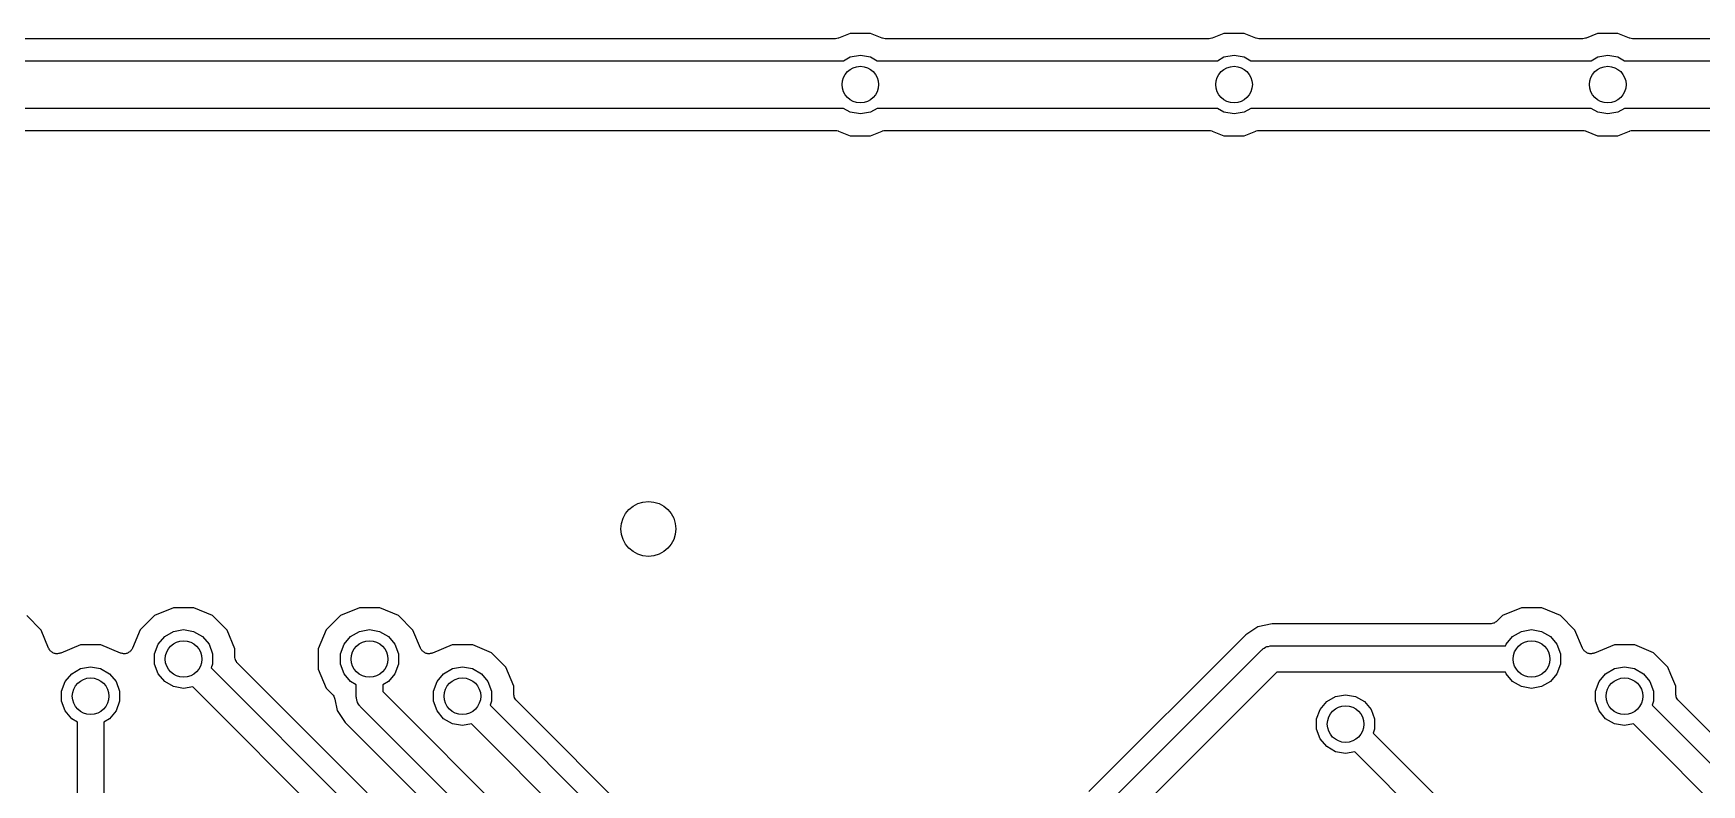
# Model space of a CAD drawing. Extents: x 25 to 125, y -125 to -25.
# Drawn here: x 43.03 to 65.82, y -47.82 to -37.55 of the extents above; entities that cross this region are included whole.
import ezdxf

# ---------------------------------------------------------------- set-up
doc = ezdxf.new("R2010")
doc.units = 0
doc.header["$MEASUREMENT"] = 0
doc.layers.add('BLACK', color=7, linetype='CONTINUOUS')

msp = doc.modelspace()

# ---------------------------------------------------------------- linework, layer by layer
at = {"layer": 'Black'}
for p, q in [((54.192, -37.5523), (54.0335, -37.6178)), ((54.4704, -37.5525), (54.192, -37.5523)), ((54.6274, -37.6177), (54.4704, -37.5525)), ((59.2974, -37.5523), (59.1389, -37.6178)), ((59.5758, -37.5525), (59.2974, -37.5523)), ((59.7328, -37.6177), (59.5758, -37.5525)), ((64.4028, -37.5523), (64.2443, -37.6178)), ((64.6812, -37.5525), (64.4028, -37.5523)), ((64.8382, -37.6177), (64.6812, -37.5525)), ((53.985, -37.6274), (36.566, -37.6274)), ((53.9877, -37.6269), (53.985, -37.6274)), ((53.9904, -37.6273), (53.9877, -37.6269)), ((54.0093, -37.6231), (53.9904, -37.6273)), ((54.0284, -37.6197), (54.0093, -37.6231)), ((54.0308, -37.6184), (54.0284, -37.6197)), ((54.0335, -37.6178), (54.0308, -37.6184)), ((54.6302, -37.6183), (54.6274, -37.6177)), ((54.6327, -37.6197), (54.6302, -37.6183)), ((54.6516, -37.6231), (54.6327, -37.6197)), ((54.6704, -37.6273), (54.6516, -37.6231)), ((54.6733, -37.6269), (54.6704, -37.6273)), ((54.6761, -37.6274), (54.6733, -37.6269)), ((59.0904, -37.6274), (54.6761, -37.6274)), ((59.0931, -37.6269), (59.0904, -37.6274)), ((59.0958, -37.6273), (59.0931, -37.6269)), ((59.1147, -37.6231), (59.0958, -37.6273)), ((59.1338, -37.6197), (59.1147, -37.6231)), ((59.1362, -37.6184), (59.1338, -37.6197)), ((59.1389, -37.6178), (59.1362, -37.6184)), ((59.7356, -37.6183), (59.7328, -37.6177)), ((59.7381, -37.6197), (59.7356, -37.6183)), ((59.757, -37.6231), (59.7381, -37.6197)), ((59.7758, -37.6273), (59.757, -37.6231)), ((59.7787, -37.6269), (59.7758, -37.6273)), ((59.7815, -37.6274), (59.7787, -37.6269)), ((64.1958, -37.6274), (59.7815, -37.6274)), ((64.1985, -37.6269), (64.1958, -37.6274)), ((64.2012, -37.6273), (64.1985, -37.6269)), ((64.2201, -37.6231), (64.2012, -37.6273)), ((64.2392, -37.6197), (64.2201, -37.6231)), ((64.2416, -37.6184), (64.2392, -37.6197)), ((64.2443, -37.6178), (64.2416, -37.6184)), ((64.841, -37.6183), (64.8382, -37.6177)), ((64.8435, -37.6197), (64.841, -37.6183)), ((64.8624, -37.6231), (64.8435, -37.6197)), ((64.8812, -37.6273), (64.8624, -37.6231)), ((64.8841, -37.6269), (64.8812, -37.6273)), ((64.8869, -37.6274), (64.8841, -37.6269)), ((69.2758, -37.6274), (64.8869, -37.6274)), ((36.139, -37.9274), (54.1027, -37.9274)), ((54.1027, -37.9274), (54.1933, -37.8751)), ((54.1933, -37.8751), (54.3306, -37.8509)), ((54.3306, -37.8509), (54.4679, -37.8751)), ((54.4679, -37.8751), (54.5585, -37.9274)), ((54.5585, -37.9274), (59.2081, -37.9274)), ((59.2081, -37.9274), (59.2987, -37.8751)), ((59.2987, -37.8751), (59.436, -37.8509)), ((59.436, -37.8509), (59.5733, -37.8751)), ((59.5733, -37.8751), (59.6639, -37.9274)), ((59.6639, -37.9274), (64.3135, -37.9274)), ((64.3135, -37.9274), (64.4041, -37.8751)), ((64.4041, -37.8751), (64.5414, -37.8509)), ((64.5414, -37.8509), (64.6787, -37.8751)), ((64.6787, -37.8751), (64.7693, -37.9274)), ((64.7693, -37.9274), (69.3935, -37.9274)), ((54.1027, -38.5774), (36.139, -38.5774)), ((54.1933, -38.6297), (54.1027, -38.5774)), ((54.3306, -38.6539), (54.1933, -38.6297)), ((54.4679, -38.6297), (54.3306, -38.6539)), ((54.5585, -38.5774), (54.4679, -38.6297)), ((59.2081, -38.5774), (54.5585, -38.5774)), ((59.2987, -38.6297), (59.2081, -38.5774)), ((59.436, -38.6539), (59.2987, -38.6297)), ((59.5733, -38.6297), (59.436, -38.6539)), ((59.6639, -38.5774), (59.5733, -38.6297)), ((64.3135, -38.5774), (59.6639, -38.5774)), ((64.4041, -38.6297), (64.3135, -38.5774)), ((64.5414, -38.6539), (64.4041, -38.6297)), ((64.6787, -38.6297), (64.5414, -38.6539)), ((64.7693, -38.5774), (64.6787, -38.6297)), ((69.3935, -38.5774), (64.7693, -38.5774)), ((36.566, -38.8774), (53.9851, -38.8774)), ((53.9851, -38.8774), (53.9879, -38.8779)), ((53.9879, -38.8779), (53.9908, -38.8775)), ((53.9908, -38.8775), (54.0096, -38.8817)), ((54.0096, -38.8817), (54.0285, -38.8851)), ((54.0285, -38.8851), (54.031, -38.8865)), ((54.031, -38.8865), (54.0338, -38.8871)), ((54.0338, -38.8871), (54.1907, -38.9523)), ((54.1907, -38.9523), (54.4692, -38.9525)), ((54.4692, -38.9525), (54.6277, -38.887)), ((54.6277, -38.887), (54.6304, -38.8864)), ((54.6304, -38.8864), (54.6328, -38.8851)), ((54.6328, -38.8851), (54.6519, -38.8817)), ((54.6519, -38.8817), (54.6708, -38.8775)), ((54.6708, -38.8775), (54.6735, -38.8779)), ((54.6735, -38.8779), (54.6762, -38.8774)), ((54.6762, -38.8774), (59.0905, -38.8774)), ((59.0905, -38.8774), (59.0933, -38.8779)), ((59.0933, -38.8779), (59.0962, -38.8775)), ((59.0962, -38.8775), (59.115, -38.8817)), ((59.115, -38.8817), (59.1339, -38.8851)), ((59.1339, -38.8851), (59.1364, -38.8865)), ((59.1364, -38.8865), (59.1392, -38.8871)), ((59.1392, -38.8871), (59.2961, -38.9523)), ((59.2961, -38.9523), (59.5746, -38.9525)), ((59.5746, -38.9525), (59.7331, -38.887)), ((59.7331, -38.887), (59.7358, -38.8864)), ((59.7358, -38.8864), (59.7382, -38.8851)), ((59.7382, -38.8851), (59.7573, -38.8817)), ((59.7573, -38.8817), (59.7762, -38.8775)), ((59.7762, -38.8775), (59.7789, -38.8779)), ((59.7789, -38.8779), (59.7816, -38.8774)), ((59.7816, -38.8774), (64.1959, -38.8774)), ((64.1959, -38.8774), (64.1987, -38.8779)), ((64.1987, -38.8779), (64.2016, -38.8775)), ((64.2016, -38.8775), (64.2204, -38.8817)), ((64.2204, -38.8817), (64.2393, -38.8851)), ((64.2393, -38.8851), (64.2418, -38.8865)), ((64.2418, -38.8865), (64.2446, -38.8871)), ((64.2446, -38.8871), (64.4016, -38.9523)), ((64.4016, -38.9523), (64.68, -38.9525)), ((64.68, -38.9525), (64.8385, -38.887)), ((64.8385, -38.887), (64.8412, -38.8864)), ((64.8412, -38.8864), (64.8436, -38.8851)), ((64.8436, -38.8851), (64.8627, -38.8817)), ((64.8627, -38.8817), (64.8816, -38.8775)), ((64.8816, -38.8775), (64.8843, -38.8779)), ((64.8843, -38.8779), (64.887, -38.8774)), ((64.887, -38.8774), (69.2759, -38.8774)), ((43.1388, -45.705), (42.942, -45.5079)), ((44.689, -45.5072), (44.4919, -45.704)), ((44.9464, -45.4009), (44.689, -45.5072)), ((45.2248, -45.4011), (44.9464, -45.4009)), ((45.482, -45.5079), (45.2248, -45.4011)), ((45.6788, -45.705), (45.482, -45.5079)), ((47.229, -45.5072), (47.0319, -45.704)), ((47.4864, -45.4009), (47.229, -45.5072)), ((47.7648, -45.4011), (47.4864, -45.4009)), ((48.022, -45.5079), (47.7648, -45.4011)), ((48.2188, -45.705), (48.022, -45.5079)), ((63.104, -45.5072), (63.0272, -45.5839)), ((63.3614, -45.4009), (63.104, -45.5072)), ((63.6398, -45.4011), (63.3614, -45.4009)), ((63.897, -45.5079), (63.6398, -45.4011)), ((64.0938, -45.705), (63.897, -45.5079)), ((43.2406, -45.9515), (43.1388, -45.705)), ((44.4919, -45.704), (44.389, -45.9519)), ((44.7373, -45.9002), (44.8269, -45.7934)), ((44.8269, -45.7934), (44.9477, -45.7237)), ((44.9477, -45.7237), (45.085, -45.6995)), ((45.085, -45.6995), (45.2223, -45.7237)), ((45.2223, -45.7237), (45.3431, -45.7934)), ((45.3431, -45.7934), (45.4327, -45.9002)), ((45.7851, -45.9624), (45.6788, -45.705)), ((47.0319, -45.704), (46.9251, -45.9611)), ((47.2773, -45.9002), (47.3669, -45.7934)), ((47.3669, -45.7934), (47.4877, -45.7237)), ((47.4877, -45.7237), (47.625, -45.6995)), ((47.625, -45.6995), (47.7623, -45.7237)), ((47.7623, -45.7237), (47.8831, -45.7934)), ((47.8831, -45.7934), (47.9727, -45.9002)), ((48.3206, -45.9515), (48.2188, -45.705)), ((59.5957, -45.7704), (57.4544, -47.9117)), ((59.7613, -45.6598), (59.5957, -45.7704)), ((59.9565, -45.621), (59.7613, -45.6598)), ((62.9375, -45.621), (59.9565, -45.621)), ((62.9429, -45.62), (62.9375, -45.621)), ((62.9484, -45.6205), (62.9429, -45.62)), ((62.9645, -45.6162), (62.9484, -45.6205)), ((62.9809, -45.6133), (62.9645, -45.6162)), ((62.9857, -45.6106), (62.9809, -45.6133)), ((62.9911, -45.6091), (62.9857, -45.6106)), ((63.0047, -45.5996), (62.9911, -45.6091)), ((63.0191, -45.5913), (63.0047, -45.5996)), ((63.0227, -45.587), (63.0191, -45.5913)), ((63.0272, -45.5839), (63.0227, -45.587)), ((63.1523, -45.9002), (63.2419, -45.7934)), ((63.2419, -45.7934), (63.3627, -45.7237)), ((63.3627, -45.7237), (63.5, -45.6995)), ((63.5, -45.6995), (63.6373, -45.7237)), ((63.6373, -45.7237), (63.7581, -45.7934)), ((63.7581, -45.7934), (63.8477, -45.9002)), ((64.1956, -45.9515), (64.0938, -45.705)), ((43.2466, -45.9609), (43.2406, -45.9515)), ((43.2508, -45.9712), (43.2466, -45.9609)), ((43.2583, -45.9794), (43.2508, -45.9712)), ((43.2643, -45.9887), (43.2583, -45.9794)), ((43.2731, -45.9955), (43.2643, -45.9887)), ((43.2806, -46.0037), (43.2731, -45.9955)), ((43.2905, -46.0088), (43.2806, -46.0037)), ((43.2993, -46.0156), (43.2905, -46.0088)), ((43.3099, -46.019), (43.2993, -46.0156)), ((43.3197, -46.0241), (43.3099, -46.019)), ((43.3307, -46.0256), (43.3197, -46.0241)), ((43.3413, -46.0289), (43.3307, -46.0256)), ((43.3524, -46.0284), (43.3413, -46.0289)), ((43.3634, -46.0299), (43.3524, -46.0284)), ((43.3743, -46.0275), (43.3634, -46.0299)), ((43.3854, -46.027), (43.3743, -46.0275)), ((43.3957, -46.0228), (43.3854, -46.027)), ((43.4065, -46.0204), (43.3957, -46.0228)), ((43.6764, -45.9089), (43.4065, -46.0204)), ((43.9549, -45.9091), (43.6764, -45.9089)), ((44.223, -46.0205), (43.9549, -45.9091)), ((44.2338, -46.0229), (44.223, -46.0205)), ((44.2441, -46.0271), (44.2338, -46.0229)), ((44.2552, -46.0276), (44.2441, -46.0271)), ((44.266, -46.03), (44.2552, -46.0276)), ((44.277, -46.0286), (44.266, -46.03)), ((44.2882, -46.0291), (44.277, -46.0286)), ((44.2987, -46.0258), (44.2882, -46.0291)), ((44.3098, -46.0243), (44.2987, -46.0258)), ((44.3196, -46.0192), (44.3098, -46.0243)), ((44.3302, -46.0159), (44.3196, -46.0192)), ((44.3391, -46.0091), (44.3302, -46.0159)), ((44.3489, -46.004), (44.3391, -46.0091)), ((44.3564, -45.9958), (44.3489, -46.004)), ((44.3652, -45.9891), (44.3564, -45.9958)), ((44.3712, -45.9797), (44.3652, -45.9891)), ((44.3787, -45.9715), (44.3712, -45.9797)), ((44.383, -45.9612), (44.3787, -45.9715)), ((44.389, -45.9519), (44.383, -45.9612)), ((44.6896, -46.0313), (44.7373, -45.9002)), ((44.6896, -46.1707), (44.6896, -46.0313)), ((45.4327, -45.9002), (45.4804, -46.0313)), ((45.4804, -46.0313), (45.4804, -46.1707)), ((45.785, -46.0695), (45.7851, -45.9624)), ((46.9251, -45.9611), (46.9249, -46.2396)), ((47.2296, -46.0313), (47.2773, -45.9002)), ((47.2296, -46.1707), (47.2296, -46.0313)), ((47.9727, -45.9002), (48.0204, -46.0313)), ((48.0204, -46.0313), (48.0204, -46.1707)), ((48.3266, -45.9609), (48.3206, -45.9515)), ((48.3308, -45.9712), (48.3266, -45.9609)), ((48.3383, -45.9794), (48.3308, -45.9712)), ((48.3443, -45.9887), (48.3383, -45.9794)), ((48.3531, -45.9955), (48.3443, -45.9887)), ((48.3606, -46.0037), (48.3531, -45.9955)), ((48.3705, -46.0088), (48.3606, -46.0037)), ((48.3793, -46.0156), (48.3705, -46.0088)), ((48.3899, -46.019), (48.3793, -46.0156)), ((48.3997, -46.0241), (48.3899, -46.019)), ((48.4107, -46.0256), (48.3997, -46.0241)), ((48.4213, -46.0289), (48.4107, -46.0256)), ((48.4324, -46.0284), (48.4213, -46.0289)), ((48.4434, -46.0299), (48.4324, -46.0284)), ((48.4543, -46.0275), (48.4434, -46.0299)), ((48.4654, -46.027), (48.4543, -46.0275)), ((48.4757, -46.0228), (48.4654, -46.027)), ((48.4865, -46.0204), (48.4757, -46.0228)), ((48.7564, -45.9089), (48.4865, -46.0204)), ((49.0348, -45.9091), (48.7564, -45.9089)), ((49.292, -46.0159), (49.0348, -45.9091)), ((49.4888, -46.213), (49.292, -46.0159)), ((57.6577, -48.1327), (59.8167, -45.9737)), ((59.8167, -45.9737), (59.8232, -45.9692)), ((59.8232, -45.9692), (59.8283, -45.9631)), ((59.8283, -45.9631), (59.8487, -45.9514)), ((59.8487, -45.9514), (59.8679, -45.9379)), ((59.8679, -45.9379), (59.8756, -45.9358)), ((59.8756, -45.9358), (59.8824, -45.9319)), ((59.8824, -45.9319), (59.9056, -45.9278)), ((59.9056, -45.9278), (59.9283, -45.9217)), ((59.9283, -45.9217), (59.9362, -45.9224)), ((59.9362, -45.9224), (59.944, -45.921)), ((59.944, -45.921), (63.1447, -45.921)), ((63.1447, -45.921), (63.1523, -45.9002)), ((63.8477, -45.9002), (63.8954, -46.0313)), ((63.8954, -46.0313), (63.8954, -46.1707)), ((64.2016, -45.9609), (64.1956, -45.9515)), ((64.2058, -45.9712), (64.2016, -45.9609)), ((64.2133, -45.9794), (64.2058, -45.9712)), ((64.2193, -45.9887), (64.2133, -45.9794)), ((64.2281, -45.9955), (64.2193, -45.9887)), ((64.2356, -46.0037), (64.2281, -45.9955)), ((64.2455, -46.0088), (64.2356, -46.0037)), ((64.2543, -46.0156), (64.2455, -46.0088)), ((64.2649, -46.019), (64.2543, -46.0156)), ((64.2747, -46.0241), (64.2649, -46.019)), ((64.2857, -46.0256), (64.2747, -46.0241)), ((64.2963, -46.0289), (64.2857, -46.0256)), ((64.3074, -46.0284), (64.2963, -46.0289)), ((64.3184, -46.0299), (64.3074, -46.0284)), ((64.3293, -46.0275), (64.3184, -46.0299)), ((64.3404, -46.027), (64.3293, -46.0275)), ((64.3507, -46.0228), (64.3404, -46.027)), ((64.3615, -46.0204), (64.3507, -46.0228)), ((64.6314, -45.9089), (64.3615, -46.0204)), ((64.9098, -45.9091), (64.6314, -45.9089)), ((65.167, -46.0159), (64.9098, -45.9091)), ((65.3638, -46.213), (65.167, -46.0159)), ((43.5569, -46.3014), (43.6777, -46.2317)), ((43.6777, -46.2317), (43.815, -46.2075)), ((43.815, -46.2075), (43.9523, -46.2317)), ((43.9523, -46.2317), (44.0731, -46.3014)), ((44.7373, -46.3018), (44.6896, -46.1707)), ((45.4804, -46.1707), (45.4614, -46.2229)), ((45.4614, -46.2229), (47.3893, -48.1507)), ((45.786, -46.075), (45.785, -46.0695)), ((45.7855, -46.0807), (45.786, -46.075)), ((45.7898, -46.0966), (45.7855, -46.0807)), ((45.7926, -46.1129), (45.7898, -46.0966)), ((45.7955, -46.1178), (45.7926, -46.1129)), ((45.7969, -46.1233), (45.7955, -46.1178)), ((45.8064, -46.1368), (45.7969, -46.1233)), ((45.8147, -46.1511), (45.8064, -46.1368)), ((45.819, -46.1548), (45.8147, -46.1511)), ((45.8222, -46.1594), (45.819, -46.1548)), ((47.5926, -47.9297), (45.8222, -46.1594)), ((46.9249, -46.2396), (47.0312, -46.497)), ((47.2773, -46.3018), (47.2296, -46.1707)), ((48.0204, -46.1707), (47.9727, -46.3018)), ((48.6369, -46.3014), (48.7577, -46.2317)), ((48.7577, -46.2317), (48.895, -46.2075)), ((48.895, -46.2075), (49.0323, -46.2317)), ((49.0323, -46.2317), (49.1531, -46.3014)), ((49.5951, -46.4704), (49.4888, -46.213)), ((63.8954, -46.1707), (63.8477, -46.3018)), ((64.5119, -46.3014), (64.6327, -46.2317)), ((64.6327, -46.2317), (64.77, -46.2075)), ((64.77, -46.2075), (64.9073, -46.2317)), ((64.9073, -46.2317), (65.0281, -46.3014)), ((65.4052, -46.3133), (65.3638, -46.213)), ((43.4196, -46.5393), (43.4673, -46.4082)), ((43.4673, -46.4082), (43.5569, -46.3014)), ((44.0731, -46.3014), (44.1627, -46.4082)), ((44.1627, -46.4082), (44.2104, -46.5393)), ((44.8269, -46.4086), (44.7373, -46.3018)), ((44.9477, -46.4783), (44.8269, -46.4086)), ((45.085, -46.5025), (44.9477, -46.4783)), ((45.2099, -46.4805), (45.085, -46.5025)), ((47.082, -48.3526), (45.2099, -46.4805)), ((47.3669, -46.4086), (47.2773, -46.3018)), ((47.445, -46.4537), (47.3669, -46.4086)), ((47.445, -46.6204), (47.445, -46.4537)), ((47.8831, -46.4086), (47.805, -46.4537)), ((47.805, -46.4537), (47.805, -46.5458)), ((47.9727, -46.3018), (47.8831, -46.4086)), ((48.4996, -46.5393), (48.5473, -46.4082)), ((48.5473, -46.4082), (48.6369, -46.3014)), ((49.1531, -46.3014), (49.2427, -46.4082)), ((49.2427, -46.4082), (49.2904, -46.5393)), ((49.595, -46.5775), (49.5951, -46.4704)), ((60.0186, -46.281), (57.965, -48.3346)), ((63.1447, -46.281), (60.0186, -46.281)), ((63.1523, -46.3018), (63.1447, -46.281)), ((63.2419, -46.4086), (63.1523, -46.3018)), ((63.3627, -46.4783), (63.2419, -46.4086)), ((63.5, -46.5025), (63.3627, -46.4783)), ((63.6373, -46.4783), (63.5, -46.5025)), ((63.7581, -46.4086), (63.6373, -46.4783)), ((63.8477, -46.3018), (63.7581, -46.4086)), ((64.3746, -46.5393), (64.4223, -46.4082)), ((64.4223, -46.4082), (64.5119, -46.3014)), ((65.0281, -46.3014), (65.1177, -46.4082)), ((65.1177, -46.4082), (65.1654, -46.5393)), ((65.4701, -46.4704), (65.4052, -46.3133)), ((65.47, -46.5775), (65.4701, -46.4704)), ((43.4196, -46.6787), (43.4196, -46.5393)), ((43.4673, -46.8098), (43.4196, -46.6787)), ((44.2104, -46.6787), (44.1627, -46.8098)), ((44.2104, -46.5393), (44.2104, -46.6787)), ((47.0312, -46.497), (47.1186, -46.5845)), ((47.1186, -46.5845), (47.1273, -46.597)), ((47.1273, -46.597), (47.1373, -46.6084)), ((47.1373, -46.6084), (47.1398, -46.6149)), ((47.1398, -46.6149), (47.1439, -46.6207)), ((47.1439, -46.6207), (47.1478, -46.6353)), ((47.1478, -46.6353), (47.1533, -46.6495)), ((47.1533, -46.6495), (47.1838, -46.8031)), ((47.4464, -46.6282), (47.445, -46.6204)), ((47.4457, -46.6361), (47.4464, -46.6282)), ((47.4518, -46.6588), (47.4457, -46.6361)), ((47.4559, -46.682), (47.4518, -46.6588)), ((47.4598, -46.6888), (47.4559, -46.682)), ((47.4619, -46.6965), (47.4598, -46.6888)), ((47.4754, -46.7157), (47.4619, -46.6965)), ((47.4871, -46.7361), (47.4754, -46.7157)), ((47.805, -46.5458), (51.4353, -50.1761)), ((48.4996, -46.6787), (48.4996, -46.5393)), ((48.5473, -46.8098), (48.4996, -46.6787)), ((49.2904, -46.6787), (49.2714, -46.7309)), ((49.2904, -46.5393), (49.2904, -46.6787)), ((49.596, -46.583), (49.595, -46.5775)), ((49.5955, -46.5887), (49.596, -46.583)), ((49.5998, -46.6046), (49.5955, -46.5887)), ((49.6026, -46.6209), (49.5998, -46.6046)), ((49.6055, -46.6258), (49.6026, -46.6209)), ((49.6069, -46.6313), (49.6055, -46.6258)), ((49.6164, -46.6448), (49.6069, -46.6313)), ((49.6247, -46.6591), (49.6164, -46.6448)), ((49.629, -46.6628), (49.6247, -46.6591)), ((49.6322, -46.6674), (49.629, -46.6628)), ((52.4006, -49.4357), (49.6322, -46.6674)), ((60.6123, -46.7892), (60.7019, -46.6824)), ((60.7019, -46.6824), (60.8227, -46.6127)), ((60.8227, -46.6127), (60.96, -46.5885)), ((60.96, -46.5885), (61.0973, -46.6127)), ((61.0973, -46.6127), (61.2181, -46.6824)), ((61.2181, -46.6824), (61.3077, -46.7892)), ((64.3746, -46.6787), (64.3746, -46.5393)), ((64.4223, -46.8098), (64.3746, -46.6787)), ((65.1654, -46.6787), (65.1464, -46.7309)), ((65.1654, -46.5393), (65.1654, -46.6787)), ((65.471, -46.583), (65.47, -46.5775)), ((65.4705, -46.5887), (65.471, -46.583)), ((65.4748, -46.6046), (65.4705, -46.5887)), ((65.4776, -46.6209), (65.4748, -46.6046)), ((65.4805, -46.6258), (65.4776, -46.6209)), ((65.4819, -46.6313), (65.4805, -46.6258)), ((65.4914, -46.6448), (65.4819, -46.6313)), ((65.4997, -46.6591), (65.4914, -46.6448)), ((65.504, -46.6628), (65.4997, -46.6591)), ((65.5072, -46.6674), (65.504, -46.6628)), ((67.1326, -48.2927), (65.5072, -46.6674)), ((43.5569, -46.9166), (43.4673, -46.8098)), ((43.635, -46.9617), (43.5569, -46.9166)), ((44.0731, -46.9166), (43.995, -46.9617)), ((44.1627, -46.8098), (44.0731, -46.9166)), ((47.1838, -46.8031), (47.2944, -46.9687)), ((47.4932, -46.7412), (47.4871, -46.7361)), ((47.4977, -46.7477), (47.4932, -46.7412)), ((51.128, -50.378), (47.4977, -46.7477)), ((48.6369, -46.9166), (48.5473, -46.8098)), ((48.7577, -46.9863), (48.6369, -46.9166)), ((49.2714, -46.7309), (52.1973, -49.6567)), ((60.5646, -46.9203), (60.6123, -46.7892)), ((60.5646, -47.0597), (60.5646, -46.9203)), ((61.3077, -46.7892), (61.3554, -46.9203)), ((61.3554, -46.9203), (61.3554, -47.0597)), ((64.5119, -46.9166), (64.4223, -46.8098)), ((64.6327, -46.9863), (64.5119, -46.9166)), ((65.1464, -46.7309), (66.9293, -48.5137)), ((43.635, -55.8308), (43.635, -46.9617)), ((43.995, -46.9617), (43.995, -55.9054)), ((47.2944, -46.9687), (50.7908, -50.465)), ((48.895, -47.0105), (48.7577, -46.9863)), ((49.0199, -46.9885), (48.895, -47.0105)), ((51.89, -49.8586), (49.0199, -46.9885)), ((60.6123, -47.1908), (60.5646, -47.0597)), ((61.3554, -47.0597), (61.3364, -47.1119)), ((61.3364, -47.1119), (66.1673, -51.9427)), ((64.77, -47.0105), (64.6327, -46.9863)), ((64.8949, -46.9885), (64.77, -47.0105)), ((66.622, -48.7156), (64.8949, -46.9885)), ((60.7019, -47.2976), (60.6123, -47.1908)), ((60.8227, -47.3673), (60.7019, -47.2976)), ((60.96, -47.3915), (60.8227, -47.3673)), ((61.0849, -47.3695), (60.96, -47.3915)), ((65.86, -52.1446), (61.0849, -47.3695))]:
    msp.add_line(p, q, dxfattribs=at)
for centre, radius in [((54.3306, -38.2524), 0.25), ((59.436, -38.2524), 0.25), ((64.5414, -38.2524), 0.25), ((51.435, -44.323), 0.375), ((45.085, -46.101), 0.25), ((47.625, -46.101), 0.25), ((63.5, -46.101), 0.25), ((43.815, -46.609), 0.25), ((48.895, -46.609), 0.25), ((64.77, -46.609), 0.25), ((60.96, -46.99), 0.25)]:
    msp.add_circle(centre, radius, dxfattribs=at)

doc.saveas('drawing.dxf')
